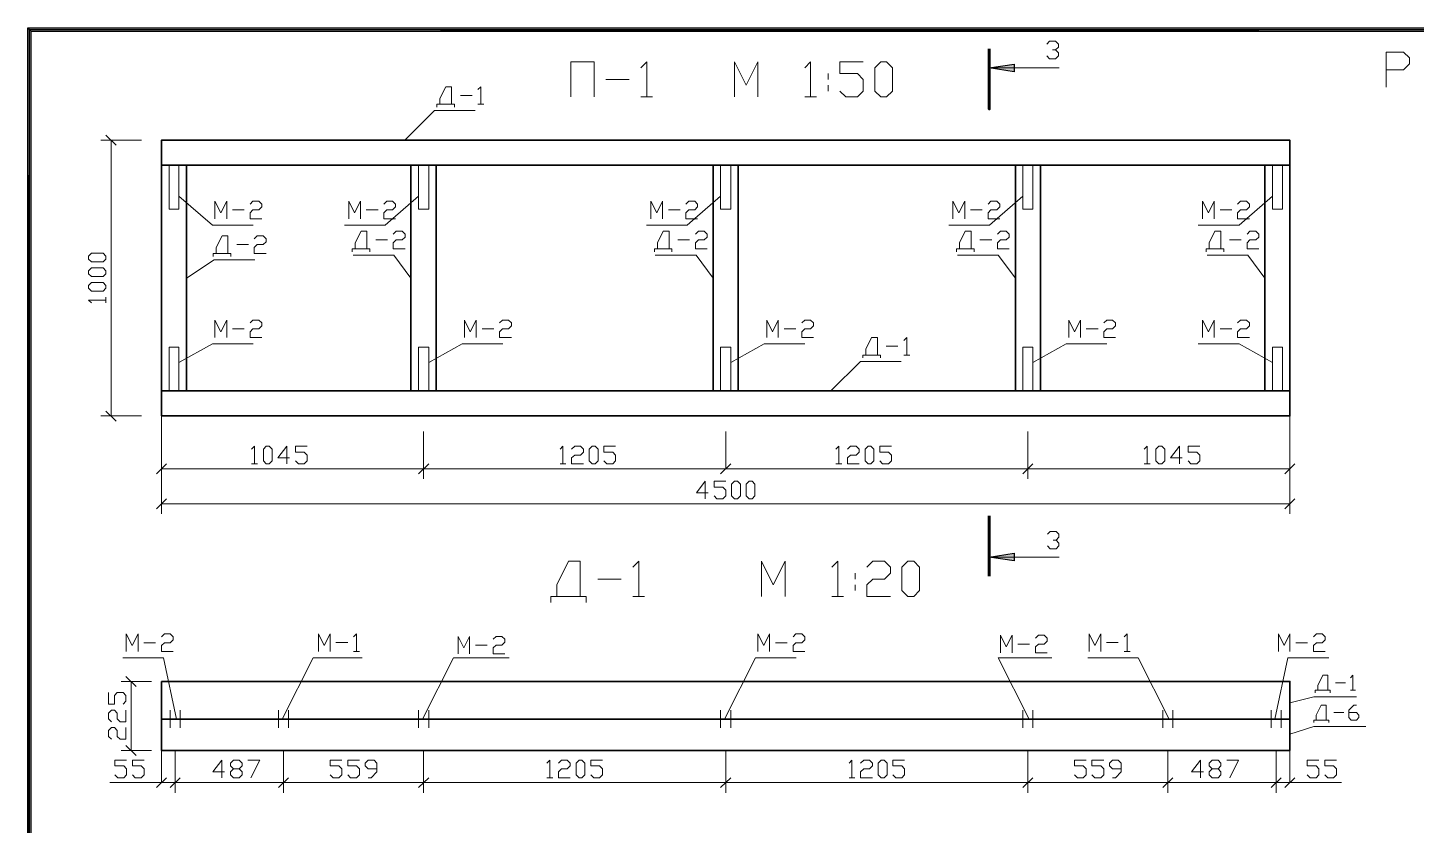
# Model space of a CAD drawing. Header units: millimetres. Extents: x -258556 to -95372, y 16759 to 83874.
# Drawn here: x -128964.5 to -128688.6, y 41843.3 to 42001.8 of the extents above; entities that cross this region are included whole.
import ezdxf

# ---------------------------------------------------------------- set-up
doc = ezdxf.new("R2010")
doc.units = ezdxf.units.MM
doc.header["$LTSCALE"] = 0.5

msp = doc.modelspace()

# ---------------------------------------------------------------- hatches: boundary and pattern name
at = {"true_color": 0x000007}
h = msp.add_hatch(color=7, dxfattribs=at)
h.paths.add_polyline_path([(-128336.362, 41416.87), (-128336.362, 41416.147), (-128151.253, 41416.87)])
h.paths.add_polyline_path([(-128336.362, 41416.147), (-128151.253, 41416.87), (-128150.53, 41416.182)])
h.paths.add_polyline_path([(-128151.253, 41416.87), (-128150.53, 41416.182), (-128151.253, 42001.108)])
h.paths.add_polyline_path([(-128150.53, 41416.182), (-128151.253, 42001.108), (-128150.53, 42001.762)])
h.paths.add_polyline_path([(-128151.253, 42001.108), (-128150.53, 42001.762), (-128963.796, 42001.108)])
h.paths.add_polyline_path([(-128150.53, 42001.762), (-128963.796, 42001.108), (-128964.484, 42001.762)])
h.paths.add_polyline_path([(-128963.796, 42001.108), (-128964.484, 42001.762), (-128963.796, 41416.87)])
h.paths.add_polyline_path([(-128964.484, 42001.762), (-128963.796, 41416.87), (-128964.484, 41416.182)])
h.paths.add_polyline_path([(-128963.796, 41416.87), (-128964.484, 41416.182), (-128336.362, 41416.733)])
h.paths.add_polyline_path([(-128964.484, 41416.182), (-128336.362, 41416.733), (-128336.362, 41416.044)])
for points in [[(-128773.438, 41993.794), (-128768.465, 41994.534), (-128768.465, 41993.037)], [(-128773.438, 41896.593), (-128768.465, 41897.35), (-128768.465, 41895.853)]]:
    msp.add_hatch(color=7, dxfattribs=at).paths.add_polyline_path(points)

# ---------------------------------------------------------------- linework, layer by layer
at = {"color": 7, "linetype": 'Continuous', "lineweight": -2, "true_color": 0x000007}
for points in [[(-128150.53, 42001.762), (-128963.796, 42001.108), (-128964.484, 42001.762)], [(-128963.796, 42001.108), (-128964.484, 42001.762), (-128963.796, 41416.87)], [(-128964.484, 42001.762), (-128963.796, 41416.87), (-128964.484, 41416.182)], [(-128151.253, 42001.108), (-128150.53, 42001.762), (-128963.796, 42001.108)], [(-128773.438, 41993.794), (-128768.465, 41994.534), (-128768.465, 41993.037)], [(-128773.438, 41896.593), (-128768.465, 41897.35), (-128768.465, 41895.853)]]:
    msp.add_lwpolyline(points, close=True, dxfattribs=at)
at = {"color": 7, "linetype": 'Continuous', "lineweight": 5, "true_color": 0x000007}
msp.add_lwpolyline([(-128964.14, 41416.526), (-128150.875, 41416.388), (-128150.875, 42001.418), (-128964.14, 42001.418)], close=True, dxfattribs=at)
at = {"color": 7, "linetype": 'Continuous', "lineweight": 13, "true_color": 0x000007}
for points in [[(-128762.011, 41998.509), (-128761.426, 41999.094), (-128760.256, 41999.094), (-128759.671, 41998.509), (-128759.671, 41997.924), (-128760.256, 41997.356), (-128760.841, 41997.356)], [(-128760.256, 41997.356), (-128759.671, 41996.771), (-128759.671, 41996.186), (-128760.256, 41995.601), (-128761.426, 41995.601), (-128762.011, 41996.186)], [(-128773.438, 41993.794), (-128759.499, 41993.794), (-128759.499, 41993.794)], [(-128883.168, 41985.998), (-128883.168, 41986.566), (-128880.26, 41986.566), (-128880.26, 41990.042), (-128881.43, 41990.042), (-128882.583, 41987.736), (-128882.583, 41986.566), (-128879.674, 41986.566), (-128879.674, 41985.998)], [(-128878.521, 41988.304), (-128876.181, 41988.304), (-128876.181, 41988.304)], [(-128875.028, 41989.474), (-128874.443, 41990.042), (-128874.443, 41986.566)], [(-128883.65, 41985.309), (-128889.553, 41979.424), (-128889.553, 41979.424)], [(-128883.65, 41985.309), (-128875.579, 41985.309), (-128875.579, 41985.309)], [(-128875.028, 41986.566), (-128873.858, 41986.566), (-128873.858, 41986.566)], [(-128941.905, 41979.424), (-128949.942, 41979.424), (-128949.942, 41979.424)], [(-128946.948, 41978.443), (-128948.944, 41980.439), (-128948.944, 41980.439)], [(-128947.928, 41924.628), (-128947.928, 41979.424), (-128947.928, 41979.424)], [(-128934.436, 41974.45), (-128934.436, 41965.725), (-128936.415, 41965.725), (-128936.415, 41974.45)], [(-128884.82, 41974.45), (-128884.82, 41965.725), (-128886.834, 41965.725), (-128886.834, 41974.45)], [(-128824.792, 41974.45), (-128824.792, 41965.725), (-128826.806, 41965.725), (-128826.806, 41974.45)], [(-128764.765, 41974.45), (-128764.765, 41965.725), (-128766.744, 41965.725), (-128766.744, 41974.45)], [(-128715.166, 41974.45), (-128715.166, 41965.725), (-128717.162, 41965.725), (-128717.162, 41974.45)], [(-128927.776, 41962.575), (-128934.436, 41968.306), (-128934.436, 41968.306)], [(-128893.46, 41962.575), (-128886.834, 41968.306), (-128886.834, 41968.306)], [(-128833.432, 41962.575), (-128826.806, 41968.306), (-128826.806, 41968.306)], [(-128773.404, 41962.575), (-128766.744, 41968.306), (-128766.744, 41968.306)], [(-128723.788, 41962.575), (-128717.162, 41968.306), (-128717.162, 41968.306)], [(-128927.294, 41963.832), (-128927.294, 41967.308), (-128926.124, 41965.002), (-128924.953, 41967.308), (-128924.953, 41963.832)], [(-128923.818, 41965.57), (-128921.477, 41965.57), (-128921.477, 41965.57)], [(-128920.307, 41966.74), (-128919.739, 41967.308), (-128918.569, 41967.308), (-128918.001, 41966.74), (-128918.001, 41966.172), (-128918.569, 41965.57), (-128919.739, 41965.57), (-128920.307, 41965.002), (-128920.307, 41963.832), (-128918.001, 41963.832)], [(-128900.705, 41963.832), (-128900.705, 41967.308), (-128899.535, 41965.002), (-128898.364, 41967.308), (-128898.364, 41963.832)], [(-128897.228, 41965.57), (-128894.888, 41965.57), (-128894.888, 41965.57)], [(-128893.718, 41966.74), (-128893.15, 41967.308), (-128891.979, 41967.308), (-128891.412, 41966.74), (-128891.412, 41966.172), (-128891.979, 41965.57), (-128893.15, 41965.57), (-128893.718, 41965.002), (-128893.718, 41963.832), (-128891.412, 41963.832)], [(-128840.677, 41963.832), (-128840.677, 41967.308), (-128839.507, 41965.002), (-128838.337, 41967.308), (-128838.337, 41963.832)], [(-128837.166, 41965.57), (-128834.86, 41965.57), (-128834.86, 41965.57)], [(-128833.69, 41966.74), (-128833.122, 41967.308), (-128831.952, 41967.308), (-128831.367, 41966.74), (-128831.367, 41966.172), (-128831.952, 41965.57), (-128833.122, 41965.57), (-128833.69, 41965.002), (-128833.69, 41963.832), (-128831.367, 41963.832)], [(-128780.632, 41963.832), (-128780.632, 41967.308), (-128779.479, 41965.002), (-128778.309, 41967.308), (-128778.309, 41963.832)], [(-128777.139, 41965.57), (-128774.815, 41965.57), (-128774.815, 41965.57)], [(-128773.662, 41966.74), (-128773.077, 41967.308), (-128771.924, 41967.308), (-128771.339, 41966.74), (-128771.339, 41966.172), (-128771.924, 41965.57), (-128773.077, 41965.57), (-128773.662, 41965.002), (-128773.662, 41963.832), (-128771.339, 41963.832)], [(-128731.034, 41963.832), (-128731.034, 41967.308), (-128729.881, 41965.002), (-128728.71, 41967.308), (-128728.71, 41963.832)], [(-128727.557, 41965.57), (-128725.234, 41965.57), (-128725.234, 41965.57)], [(-128724.064, 41966.74), (-128723.478, 41967.308), (-128722.325, 41967.308), (-128721.74, 41966.74), (-128721.74, 41966.172), (-128722.325, 41965.57), (-128723.478, 41965.57), (-128724.064, 41965.002), (-128724.064, 41963.832), (-128721.74, 41963.832)], [(-128927.776, 41962.575), (-128919.722, 41962.575), (-128919.722, 41962.575)], [(-128927.621, 41956.345), (-128927.621, 41956.93), (-128924.712, 41956.93), (-128924.712, 41960.424), (-128925.866, 41960.424), (-128927.036, 41958.101), (-128927.036, 41956.93), (-128924.127, 41956.93), (-128924.127, 41956.345)], [(-128919.481, 41959.839), (-128918.896, 41960.424), (-128917.725, 41960.424), (-128917.14, 41959.839), (-128917.14, 41959.254), (-128917.725, 41958.669), (-128918.896, 41958.669), (-128919.481, 41958.101), (-128919.481, 41956.93), (-128917.14, 41956.93)], [(-128893.46, 41962.575), (-128901.548, 41962.575), (-128901.548, 41962.575)], [(-128899.999, 41957.275), (-128899.999, 41957.86), (-128897.091, 41957.86), (-128897.091, 41961.336), (-128898.244, 41961.336), (-128899.397, 41959.013), (-128899.397, 41957.86), (-128896.506, 41957.86), (-128896.506, 41957.275)], [(-128891.842, 41960.768), (-128891.274, 41961.336), (-128890.104, 41961.336), (-128889.518, 41960.768), (-128889.518, 41960.183), (-128890.104, 41959.598), (-128891.274, 41959.598), (-128891.842, 41959.013), (-128891.842, 41957.86), (-128889.518, 41957.86)], [(-128833.432, 41962.575), (-128841.52, 41962.575), (-128841.52, 41962.575)], [(-128839.954, 41957.275), (-128839.954, 41957.86), (-128837.046, 41957.86), (-128837.046, 41961.336), (-128838.216, 41961.336), (-128839.369, 41959.013), (-128839.369, 41957.86), (-128836.478, 41957.86), (-128836.478, 41957.275)], [(-128831.814, 41960.768), (-128831.229, 41961.336), (-128830.076, 41961.336), (-128829.491, 41960.768), (-128829.491, 41960.183), (-128830.076, 41959.598), (-128831.229, 41959.598), (-128831.814, 41959.013), (-128831.814, 41957.86), (-128829.491, 41957.86)], [(-128773.404, 41962.575), (-128781.458, 41962.575), (-128781.458, 41962.575)], [(-128779.927, 41957.275), (-128779.927, 41957.86), (-128777.018, 41957.86), (-128777.018, 41961.336), (-128778.188, 41961.336), (-128779.341, 41959.013), (-128779.341, 41957.86), (-128776.45, 41957.86), (-128776.45, 41957.275)], [(-128771.786, 41960.768), (-128771.201, 41961.336), (-128770.031, 41961.336), (-128769.463, 41960.768), (-128769.463, 41960.183), (-128770.031, 41959.598), (-128771.201, 41959.598), (-128771.786, 41959.013), (-128771.786, 41957.86), (-128769.463, 41957.86)], [(-128723.788, 41962.575), (-128731.877, 41962.575), (-128731.877, 41962.575)], [(-128730.311, 41957.275), (-128730.311, 41957.86), (-128727.437, 41957.86), (-128727.437, 41961.336), (-128728.573, 41961.336), (-128729.743, 41959.013), (-128729.743, 41957.86), (-128726.834, 41957.86), (-128726.834, 41957.275)], [(-128722.188, 41960.768), (-128721.62, 41961.336), (-128720.45, 41961.336), (-128719.847, 41960.768), (-128719.847, 41960.183), (-128720.45, 41959.598), (-128721.62, 41959.598), (-128722.188, 41959.013), (-128722.188, 41957.86), (-128719.847, 41957.86)], [(-128922.957, 41958.669), (-128920.634, 41958.669), (-128920.634, 41958.669)], [(-128895.335, 41959.598), (-128893.012, 41959.598), (-128893.012, 41959.598)], [(-128835.308, 41959.598), (-128832.984, 41959.598), (-128832.984, 41959.598)], [(-128775.28, 41959.598), (-128772.939, 41959.598), (-128772.939, 41959.598)], [(-128725.664, 41959.598), (-128723.358, 41959.598), (-128723.358, 41959.598)], [(-128927.432, 41955.674), (-128932.939, 41952.026), (-128932.939, 41952.026)], [(-128919.36, 41955.674), (-128927.432, 41955.674), (-128927.432, 41955.674)], [(-128891.739, 41956.586), (-128899.81, 41956.586), (-128899.81, 41956.586)], [(-128891.739, 41956.586), (-128888.331, 41952.026), (-128888.331, 41952.026)], [(-128831.694, 41956.586), (-128839.782, 41956.586), (-128839.782, 41956.586)], [(-128831.694, 41956.586), (-128828.269, 41952.026), (-128828.269, 41952.026)], [(-128771.666, 41956.586), (-128779.754, 41956.586), (-128779.754, 41956.586)], [(-128771.666, 41956.586), (-128768.241, 41952.026), (-128768.241, 41952.026)], [(-128722.067, 41956.586), (-128730.139, 41956.586), (-128730.139, 41956.586)], [(-128722.067, 41956.586), (-128718.66, 41952.026), (-128718.66, 41952.026)], [(-128951.852, 41947.086), (-128952.42, 41947.654), (-128948.944, 41947.654)], [(-128948.944, 41947.086), (-128948.944, 41948.257), (-128948.944, 41948.257)], [(-128927.294, 41940.203), (-128927.294, 41943.679), (-128926.124, 41941.356), (-128924.953, 41943.679), (-128924.953, 41940.203)], [(-128920.307, 41943.111), (-128919.739, 41943.679), (-128918.569, 41943.679), (-128918.001, 41943.111), (-128918.001, 41942.526), (-128918.569, 41941.941), (-128919.739, 41941.941), (-128920.307, 41941.356), (-128920.307, 41940.203), (-128918.001, 41940.203)], [(-128877.678, 41940.203), (-128877.678, 41943.679), (-128876.542, 41941.356), (-128875.372, 41943.679), (-128875.372, 41940.203)], [(-128870.725, 41943.111), (-128870.123, 41943.679), (-128868.987, 41943.679), (-128868.385, 41943.111), (-128868.385, 41942.526), (-128868.987, 41941.941), (-128870.123, 41941.941), (-128870.725, 41941.356), (-128870.725, 41940.203), (-128868.385, 41940.203)], [(-128817.65, 41940.203), (-128817.65, 41943.679), (-128816.497, 41941.356), (-128815.344, 41943.679), (-128815.344, 41940.203)], [(-128810.698, 41943.111), (-128810.095, 41943.679), (-128808.942, 41943.679), (-128808.357, 41943.111), (-128808.357, 41942.526), (-128808.942, 41941.941), (-128810.095, 41941.941), (-128810.698, 41941.356), (-128810.698, 41940.203), (-128808.357, 41940.203)], [(-128757.623, 41940.203), (-128757.623, 41943.679), (-128756.47, 41941.356), (-128755.299, 41943.679), (-128755.299, 41940.203)], [(-128750.653, 41943.111), (-128750.068, 41943.679), (-128748.915, 41943.679), (-128748.329, 41943.111), (-128748.329, 41942.526), (-128748.915, 41941.941), (-128750.068, 41941.941), (-128750.653, 41941.356), (-128750.653, 41940.203), (-128748.329, 41940.203)], [(-128731.034, 41940.203), (-128731.034, 41943.679), (-128729.881, 41941.356), (-128728.71, 41943.679), (-128728.71, 41940.203)], [(-128724.064, 41943.111), (-128723.478, 41943.679), (-128722.325, 41943.679), (-128721.74, 41943.111), (-128721.74, 41942.526), (-128722.325, 41941.941), (-128723.478, 41941.941), (-128724.064, 41941.356), (-128724.064, 41940.203), (-128721.74, 41940.203)], [(-128923.818, 41941.941), (-128921.477, 41941.941), (-128921.477, 41941.941)], [(-128874.202, 41941.941), (-128871.896, 41941.941), (-128871.896, 41941.941)], [(-128814.174, 41941.941), (-128811.834, 41941.941), (-128811.834, 41941.941)], [(-128754.146, 41941.941), (-128751.806, 41941.941), (-128751.806, 41941.941)], [(-128727.557, 41941.941), (-128725.234, 41941.941), (-128725.234, 41941.941)], [(-128934.436, 41929.601), (-128934.436, 41938.327), (-128936.415, 41938.327), (-128936.415, 41929.601)], [(-128927.776, 41938.946), (-128934.436, 41935.281), (-128934.436, 41935.281)], [(-128927.776, 41938.946), (-128919.722, 41938.946), (-128919.722, 41938.946)], [(-128884.82, 41929.601), (-128884.82, 41938.327), (-128886.834, 41938.327), (-128886.834, 41929.601)], [(-128878.194, 41938.946), (-128884.82, 41935.281), (-128884.82, 41935.281)], [(-128878.194, 41938.946), (-128870.106, 41938.946), (-128870.106, 41938.946)], [(-128824.792, 41929.601), (-128824.792, 41938.327), (-128826.806, 41938.327), (-128826.806, 41929.601)], [(-128818.15, 41938.946), (-128824.792, 41935.281), (-128824.792, 41935.281)], [(-128818.15, 41938.946), (-128810.078, 41938.946), (-128810.078, 41938.946)], [(-128798.53, 41936.158), (-128798.53, 41936.743), (-128795.622, 41936.743), (-128795.622, 41940.22), (-128796.792, 41940.22), (-128797.962, 41937.896), (-128797.962, 41936.743), (-128795.054, 41936.743), (-128795.054, 41936.158)], [(-128793.884, 41938.482), (-128791.56, 41938.482), (-128791.56, 41938.482)], [(-128790.407, 41939.652), (-128789.805, 41940.22), (-128789.805, 41936.743)], [(-128764.765, 41929.601), (-128764.765, 41938.327), (-128766.744, 41938.327), (-128766.744, 41929.601)], [(-128758.122, 41938.946), (-128764.765, 41935.281), (-128764.765, 41935.281)], [(-128758.122, 41938.946), (-128750.05, 41938.946), (-128750.05, 41938.946)], [(-128723.788, 41938.946), (-128731.877, 41938.946), (-128731.877, 41938.946)], [(-128723.788, 41938.946), (-128717.162, 41935.281), (-128717.162, 41935.281)], [(-128715.166, 41929.601), (-128715.166, 41938.327), (-128717.162, 41938.327), (-128717.162, 41929.601)], [(-128799.029, 41935.487), (-128804.932, 41929.601), (-128804.932, 41929.601)], [(-128799.029, 41935.487), (-128790.958, 41935.487), (-128790.958, 41935.487)], [(-128790.407, 41936.743), (-128789.237, 41936.743), (-128789.237, 41936.743)], [(-128941.905, 41924.628), (-128949.942, 41924.628), (-128949.942, 41924.628)], [(-128948.944, 41925.609), (-128946.948, 41923.63), (-128946.948, 41923.63)], [(-128937.912, 41924.628), (-128937.912, 41905.163), (-128937.912, 41905.163)], [(-128713.669, 41924.628), (-128770.977, 41924.628), (-128770.977, 41924.628)], [(-128713.669, 41924.628), (-128713.669, 41905.163), (-128713.669, 41905.163)], [(-128885.836, 41921.513), (-128885.836, 41912.133), (-128885.836, 41912.133)], [(-128825.791, 41914.13), (-128825.791, 41921.513), (-128825.791, 41921.513)], [(-128825.791, 41914.13), (-128825.791, 41921.513), (-128825.791, 41921.513)], [(-128765.763, 41921.513), (-128765.763, 41912.133), (-128765.763, 41912.133)], [(-128919.997, 41918.036), (-128919.429, 41918.621), (-128919.429, 41915.128)], [(-128912.442, 41916.298), (-128914.765, 41916.298), (-128913.027, 41918.621), (-128913.027, 41915.128)], [(-128911.272, 41915.713), (-128910.704, 41915.128), (-128909.533, 41915.128), (-128908.966, 41915.713), (-128908.966, 41916.866), (-128909.533, 41917.468), (-128911.272, 41917.468), (-128911.272, 41918.621), (-128908.966, 41918.621)], [(-128858.713, 41918.036), (-128858.145, 41918.621), (-128858.145, 41915.128)], [(-128856.407, 41918.036), (-128855.805, 41918.621), (-128854.651, 41918.621), (-128854.066, 41918.036), (-128854.066, 41917.468), (-128854.651, 41916.866), (-128855.805, 41916.866), (-128856.407, 41916.298), (-128856.407, 41915.128), (-128854.066, 41915.128)], [(-128849.988, 41915.713), (-128849.42, 41915.128), (-128848.249, 41915.128), (-128847.681, 41915.713), (-128847.681, 41916.866), (-128848.249, 41917.468), (-128849.988, 41917.468), (-128849.988, 41918.621), (-128847.681, 41918.621)], [(-128803.917, 41918.036), (-128803.315, 41918.621), (-128803.315, 41915.128)], [(-128801.576, 41918.036), (-128801.009, 41918.621), (-128799.838, 41918.621), (-128799.27, 41918.036), (-128799.27, 41917.468), (-128799.838, 41916.866), (-128801.009, 41916.866), (-128801.576, 41916.298), (-128801.576, 41915.128), (-128799.27, 41915.128)], [(-128795.192, 41915.713), (-128794.624, 41915.128), (-128793.453, 41915.128), (-128792.851, 41915.713), (-128792.851, 41916.866), (-128793.453, 41917.468), (-128795.192, 41917.468), (-128795.192, 41918.621), (-128792.851, 41918.621)], [(-128742.633, 41918.036), (-128742.048, 41918.621), (-128742.048, 41915.128)], [(-128735.078, 41916.298), (-128737.384, 41916.298), (-128735.646, 41918.621), (-128735.646, 41915.128)], [(-128733.908, 41915.713), (-128733.34, 41915.128), (-128732.169, 41915.128), (-128731.584, 41915.713), (-128731.584, 41916.866), (-128732.169, 41917.468), (-128733.908, 41917.468), (-128733.908, 41918.621), (-128731.584, 41918.621)], [(-128885.836, 41916.126), (-128885.836, 41914.13), (-128937.912, 41914.13), (-128937.912, 41916.126)], [(-128825.791, 41916.126), (-128825.791, 41914.13), (-128885.836, 41914.13)], [(-128825.791, 41916.126), (-128825.791, 41914.13), (-128765.763, 41914.13)], [(-128765.763, 41916.126), (-128765.763, 41914.13), (-128713.669, 41914.13), (-128713.669, 41916.126)], [(-128936.914, 41915.128), (-128938.911, 41913.149), (-128938.911, 41913.149)], [(-128919.997, 41915.128), (-128918.827, 41915.128), (-128918.827, 41915.128)], [(-128886.834, 41913.149), (-128884.82, 41915.128), (-128884.82, 41915.128)], [(-128884.82, 41915.128), (-128886.834, 41913.149), (-128886.834, 41913.149)], [(-128858.713, 41915.128), (-128857.543, 41915.128), (-128857.543, 41915.128)], [(-128826.806, 41913.149), (-128824.792, 41915.128), (-128824.792, 41915.128)], [(-128824.792, 41915.128), (-128826.806, 41913.149), (-128826.806, 41913.149)], [(-128803.917, 41915.128), (-128802.747, 41915.128), (-128802.747, 41915.128)], [(-128764.765, 41915.128), (-128766.744, 41913.149), (-128766.744, 41913.149)], [(-128766.744, 41913.149), (-128764.765, 41915.128), (-128764.765, 41915.128)], [(-128742.633, 41915.128), (-128741.463, 41915.128), (-128741.463, 41915.128)], [(-128714.667, 41913.149), (-128712.671, 41915.128), (-128712.671, 41915.128)], [(-128829.284, 41909.328), (-128831.608, 41909.328), (-128829.869, 41911.652), (-128829.869, 41908.158)], [(-128828.114, 41908.76), (-128827.529, 41908.158), (-128826.376, 41908.158), (-128825.791, 41908.76), (-128825.791, 41909.913), (-128826.376, 41910.498), (-128828.114, 41910.498), (-128828.114, 41911.652), (-128825.791, 41911.652)], [(-128936.914, 41908.158), (-128938.911, 41906.179), (-128938.911, 41906.179)], [(-128714.667, 41906.179), (-128712.671, 41908.158), (-128712.671, 41908.158)], [(-128713.669, 41907.177), (-128937.912, 41907.177), (-128937.912, 41907.177)], [(-128761.874, 41901.136), (-128761.306, 41901.704), (-128760.135, 41901.704), (-128759.567, 41901.136), (-128759.567, 41900.551), (-128760.135, 41899.966), (-128760.72, 41899.966)], [(-128760.135, 41899.966), (-128759.567, 41899.381), (-128759.567, 41898.796), (-128760.135, 41898.228), (-128761.306, 41898.228), (-128761.874, 41898.796)], [(-128773.438, 41896.593), (-128759.499, 41896.593), (-128759.499, 41896.593)], [(-128944.9, 41877.834), (-128944.9, 41881.328), (-128943.746, 41879.005), (-128942.576, 41881.328), (-128942.576, 41877.834)], [(-128937.93, 41880.743), (-128937.344, 41881.328), (-128936.191, 41881.328), (-128935.606, 41880.743), (-128935.606, 41880.175), (-128936.191, 41879.572), (-128937.344, 41879.572), (-128937.93, 41879.005), (-128937.93, 41877.834), (-128935.606, 41877.834)], [(-128906.711, 41877.852), (-128906.711, 41881.362), (-128905.558, 41879.022), (-128904.405, 41881.362), (-128904.405, 41877.852)], [(-128899.758, 41880.76), (-128899.156, 41881.362), (-128899.156, 41877.852)], [(-128878.986, 41877.37), (-128878.986, 41880.846), (-128877.833, 41878.54), (-128876.68, 41880.846), (-128876.68, 41877.37)], [(-128872.016, 41880.278), (-128871.431, 41880.846), (-128870.278, 41880.846), (-128869.693, 41880.278), (-128869.693, 41879.71), (-128870.278, 41879.108), (-128871.431, 41879.108), (-128872.016, 41878.54), (-128872.016, 41877.37), (-128869.693, 41877.37)], [(-128819.406, 41877.834), (-128819.406, 41881.328), (-128818.236, 41879.005), (-128817.082, 41881.328), (-128817.082, 41877.834)], [(-128812.419, 41880.743), (-128811.834, 41881.328), (-128810.68, 41881.328), (-128810.095, 41880.743), (-128810.095, 41880.175), (-128810.68, 41879.572), (-128811.834, 41879.572), (-128812.419, 41879.005), (-128812.419, 41877.834), (-128810.095, 41877.834)], [(-128771.218, 41877.576), (-128771.218, 41881.053), (-128770.048, 41878.729), (-128768.878, 41881.053), (-128768.878, 41877.576)], [(-128764.231, 41880.467), (-128763.646, 41881.053), (-128762.493, 41881.053), (-128761.908, 41880.467), (-128761.908, 41879.882), (-128762.493, 41879.314), (-128763.646, 41879.314), (-128764.231, 41878.729), (-128764.231, 41877.576), (-128761.908, 41877.576)], [(-128753.596, 41877.852), (-128753.596, 41881.328), (-128752.425, 41879.022), (-128751.255, 41881.328), (-128751.255, 41877.852)], [(-128746.608, 41880.76), (-128746.041, 41881.328), (-128746.041, 41877.852)], [(-128715.975, 41877.834), (-128715.975, 41881.328), (-128714.822, 41879.005), (-128713.669, 41881.328), (-128713.669, 41877.834)], [(-128709.005, 41880.743), (-128708.42, 41881.328), (-128707.267, 41881.328), (-128706.682, 41880.743), (-128706.682, 41880.175), (-128707.267, 41879.572), (-128708.42, 41879.572), (-128709.005, 41879.005), (-128709.005, 41877.834), (-128706.682, 41877.834)], [(-128941.406, 41879.572), (-128939.1, 41879.572), (-128939.1, 41879.572)], [(-128903.235, 41879.59), (-128900.911, 41879.59), (-128900.911, 41879.59)], [(-128899.758, 41877.852), (-128898.588, 41877.852), (-128898.588, 41877.852)], [(-128875.51, 41879.108), (-128873.186, 41879.108), (-128873.186, 41879.108)], [(-128815.912, 41879.572), (-128813.589, 41879.572), (-128813.589, 41879.572)], [(-128767.725, 41879.314), (-128765.402, 41879.314), (-128765.402, 41879.314)], [(-128750.102, 41879.59), (-128747.779, 41879.59), (-128747.779, 41879.59)], [(-128746.608, 41877.852), (-128745.455, 41877.852), (-128745.455, 41877.852)], [(-128712.499, 41879.572), (-128710.175, 41879.572), (-128710.175, 41879.572)], [(-128937.534, 41876.578), (-128945.622, 41876.578), (-128945.622, 41876.578)], [(-128934.901, 41864.411), (-128937.534, 41876.578), (-128937.534, 41876.578)], [(-128913.905, 41864.411), (-128907.761, 41876.578), (-128907.761, 41876.578)], [(-128907.761, 41876.578), (-128898.037, 41876.578), (-128898.037, 41876.578)], [(-128886.077, 41864.411), (-128879.915, 41876.578), (-128879.915, 41876.578)], [(-128879.915, 41876.578), (-128868.815, 41876.578), (-128868.815, 41876.578)], [(-128826.049, 41864.411), (-128819.888, 41876.578), (-128819.888, 41876.578)], [(-128819.888, 41876.578), (-128811.816, 41876.578), (-128811.816, 41876.578)], [(-128765.522, 41864.411), (-128771.666, 41876.578), (-128771.666, 41876.578)], [(-128771.666, 41876.578), (-128760.979, 41876.578), (-128760.979, 41876.578)], [(-128743.838, 41876.578), (-128753.802, 41876.578), (-128753.802, 41876.578)], [(-128737.677, 41864.411), (-128743.838, 41876.578), (-128743.838, 41876.578)], [(-128716.681, 41864.411), (-128714.065, 41876.578), (-128714.065, 41876.578)], [(-128714.065, 41876.578), (-128705.976, 41876.578), (-128705.976, 41876.578)], [(-128713.669, 41871.88), (-128937.912, 41871.88), (-128937.912, 41858.181)], [(-128713.669, 41871.88), (-128713.669, 41858.181), (-128713.669, 41851.779)], [(-128708.644, 41869.608), (-128708.644, 41870.124), (-128706.148, 41870.124), (-128706.148, 41873.102), (-128707.146, 41873.102), (-128708.127, 41871.105), (-128708.127, 41870.124), (-128705.649, 41870.124), (-128705.649, 41869.608)], [(-128701.656, 41872.62), (-128701.175, 41873.102), (-128701.175, 41870.124)], [(-128704.651, 41871.604), (-128702.655, 41871.604), (-128702.655, 41871.604)], [(-128701.656, 41870.124), (-128700.658, 41870.124), (-128700.658, 41870.124)], [(-128713.669, 41867.629), (-128708.919, 41868.799), (-128700.452, 41868.799)], [(-128708.953, 41863.705), (-128708.953, 41864.221), (-128706.458, 41864.221), (-128706.458, 41867.199), (-128707.456, 41867.199), (-128708.437, 41865.202), (-128708.437, 41864.221), (-128705.959, 41864.221), (-128705.959, 41863.705)], [(-128701.966, 41865.701), (-128700.469, 41865.701), (-128699.987, 41865.202), (-128699.987, 41864.703), (-128700.469, 41864.221), (-128701.484, 41864.221), (-128701.966, 41864.703), (-128701.966, 41866.2), (-128700.968, 41867.199), (-128700.469, 41867.199)], [(-128713.669, 41864.411), (-128937.912, 41864.411), (-128937.912, 41864.411)], [(-128936.174, 41862.655), (-128936.174, 41866.149), (-128936.174, 41866.149)], [(-128934.195, 41862.655), (-128934.195, 41866.149), (-128934.195, 41866.149)], [(-128914.645, 41862.655), (-128914.645, 41866.149), (-128914.645, 41866.149)], [(-128912.666, 41864.411), (-128914.645, 41864.411), (-128914.645, 41864.411)], [(-128912.666, 41862.655), (-128912.666, 41866.149), (-128912.666, 41866.149)], [(-128886.834, 41862.655), (-128886.834, 41866.149), (-128886.834, 41866.149)], [(-128884.82, 41864.411), (-128886.834, 41864.411), (-128886.834, 41864.411)], [(-128884.82, 41862.655), (-128884.82, 41866.149), (-128884.82, 41866.149)], [(-128826.806, 41862.655), (-128826.806, 41866.149), (-128826.806, 41866.149)], [(-128824.792, 41862.655), (-128824.792, 41866.149), (-128824.792, 41866.149)], [(-128766.744, 41862.655), (-128766.744, 41866.149), (-128766.744, 41866.149)], [(-128766.744, 41864.411), (-128764.765, 41864.411), (-128764.765, 41864.411)], [(-128764.765, 41862.655), (-128764.765, 41866.149), (-128764.765, 41866.149)], [(-128738.933, 41862.655), (-128738.933, 41866.149), (-128738.933, 41866.149)], [(-128738.933, 41864.411), (-128736.919, 41864.411), (-128736.919, 41864.411)], [(-128736.919, 41862.655), (-128736.919, 41866.149), (-128736.919, 41866.149)], [(-128717.403, 41862.655), (-128717.403, 41866.149), (-128717.403, 41866.149)], [(-128715.424, 41862.655), (-128715.424, 41866.149), (-128715.424, 41866.149)], [(-128704.961, 41865.701), (-128702.982, 41865.701), (-128702.982, 41865.701)], [(-128713.669, 41861.382), (-128708.919, 41862.913), (-128708.919, 41862.913)], [(-128708.919, 41862.913), (-128698.593, 41862.913), (-128698.593, 41862.913)], [(-128937.912, 41858.181), (-128713.669, 41858.181), (-128713.669, 41858.181)], [(-128937.912, 41851.779), (-128937.912, 41858.181), (-128937.912, 41858.181)], [(-128935.176, 41858.181), (-128935.176, 41849.782), (-128935.176, 41849.782)], [(-128913.664, 41858.181), (-128913.664, 41849.782), (-128913.664, 41849.782)], [(-128910.927, 41858.181), (-128883.082, 41858.181), (-128823.054, 41858.181)], [(-128885.836, 41858.181), (-128885.836, 41849.782), (-128885.836, 41849.782)], [(-128825.791, 41858.181), (-128825.791, 41849.782), (-128825.791, 41849.782)], [(-128825.791, 41858.181), (-128825.791, 41849.782), (-128825.791, 41849.782)], [(-128765.763, 41858.181), (-128765.763, 41849.782), (-128765.763, 41849.782)], [(-128737.935, 41858.181), (-128737.935, 41849.782), (-128737.935, 41849.782)], [(-128716.422, 41858.181), (-128716.422, 41849.782), (-128716.422, 41849.782)], [(-128947.171, 41853.362), (-128946.586, 41852.76), (-128945.416, 41852.76), (-128944.848, 41853.362), (-128944.848, 41854.498), (-128945.416, 41855.1), (-128947.171, 41855.1), (-128947.171, 41856.27), (-128944.848, 41856.27)], [(-128943.678, 41853.362), (-128943.11, 41852.76), (-128941.939, 41852.76), (-128941.354, 41853.362), (-128941.354, 41854.498), (-128941.939, 41855.1), (-128943.678, 41855.1), (-128943.678, 41856.27), (-128941.354, 41856.27)], [(-128925.384, 41853.93), (-128927.69, 41853.93), (-128925.952, 41856.27), (-128925.952, 41852.76)], [(-128922.475, 41854.498), (-128921.873, 41853.93), (-128921.873, 41853.362), (-128922.475, 41852.76), (-128923.628, 41852.76), (-128924.213, 41853.362), (-128924.213, 41853.93), (-128923.628, 41854.498), (-128922.475, 41854.498), (-128921.873, 41855.1), (-128921.873, 41855.668), (-128922.475, 41856.27), (-128923.628, 41856.27), (-128924.213, 41855.668), (-128924.213, 41855.1), (-128923.628, 41854.498)], [(-128920.737, 41856.27), (-128918.396, 41856.27), (-128920.135, 41852.76)], [(-128904.388, 41853.362), (-128903.803, 41852.76), (-128902.65, 41852.76), (-128902.064, 41853.362), (-128902.064, 41854.498), (-128902.65, 41855.1), (-128904.388, 41855.1), (-128904.388, 41856.27), (-128902.064, 41856.27)], [(-128900.911, 41853.362), (-128900.326, 41852.76), (-128899.156, 41852.76), (-128898.571, 41853.362), (-128898.571, 41854.498), (-128899.156, 41855.1), (-128900.911, 41855.1), (-128900.911, 41856.27), (-128898.571, 41856.27)], [(-128896.833, 41852.76), (-128896.247, 41852.76), (-128895.094, 41853.93), (-128895.094, 41855.668), (-128895.68, 41856.27), (-128896.833, 41856.27), (-128897.418, 41855.668), (-128897.418, 41855.1), (-128896.833, 41854.498), (-128895.094, 41854.498)], [(-128861.346, 41855.668), (-128860.744, 41856.27), (-128860.744, 41852.76)], [(-128859.006, 41855.668), (-128858.438, 41856.27), (-128857.267, 41856.27), (-128856.699, 41855.668), (-128856.699, 41855.1), (-128857.267, 41854.498), (-128858.438, 41854.498), (-128859.006, 41853.93), (-128859.006, 41852.76), (-128856.699, 41852.76)], [(-128852.621, 41853.362), (-128852.018, 41852.76), (-128850.883, 41852.76), (-128850.28, 41853.362), (-128850.28, 41854.498), (-128850.883, 41855.1), (-128852.621, 41855.1), (-128852.621, 41856.27), (-128850.28, 41856.27)], [(-128801.284, 41855.668), (-128800.716, 41856.27), (-128800.716, 41852.76)], [(-128798.978, 41855.668), (-128798.375, 41856.27), (-128797.24, 41856.27), (-128796.637, 41855.668), (-128796.637, 41855.1), (-128797.24, 41854.498), (-128798.375, 41854.498), (-128798.978, 41853.93), (-128798.978, 41852.76), (-128796.637, 41852.76)], [(-128792.593, 41853.362), (-128791.991, 41852.76), (-128790.82, 41852.76), (-128790.252, 41853.362), (-128790.252, 41854.498), (-128790.82, 41855.1), (-128792.593, 41855.1), (-128792.593, 41856.27), (-128790.252, 41856.27)], [(-128756.487, 41853.362), (-128755.919, 41852.76), (-128754.749, 41852.76), (-128754.164, 41853.362), (-128754.164, 41854.498), (-128754.749, 41855.1), (-128756.487, 41855.1), (-128756.487, 41856.27), (-128754.164, 41856.27)], [(-128753.01, 41853.362), (-128752.425, 41852.76), (-128751.255, 41852.76), (-128750.687, 41853.362), (-128750.687, 41854.498), (-128751.255, 41855.1), (-128753.01, 41855.1), (-128753.01, 41856.27), (-128750.687, 41856.27)], [(-128748.932, 41852.76), (-128748.364, 41852.76), (-128747.194, 41853.93), (-128747.194, 41855.668), (-128747.779, 41856.27), (-128748.932, 41856.27), (-128749.517, 41855.668), (-128749.517, 41855.1), (-128748.932, 41854.498), (-128747.194, 41854.498)], [(-128730.861, 41853.93), (-128733.202, 41853.93), (-128731.429, 41856.27), (-128731.429, 41852.76)], [(-128727.953, 41854.498), (-128727.385, 41853.93), (-128727.385, 41853.362), (-128727.953, 41852.76), (-128729.123, 41852.76), (-128729.691, 41853.362), (-128729.691, 41853.93), (-128729.123, 41854.498), (-128727.953, 41854.498), (-128727.385, 41855.1), (-128727.385, 41855.668), (-128727.953, 41856.27), (-128729.123, 41856.27), (-128729.691, 41855.668), (-128729.691, 41855.1), (-128729.123, 41854.498)], [(-128726.215, 41856.27), (-128723.874, 41856.27), (-128725.63, 41852.76)], [(-128710.227, 41853.362), (-128709.659, 41852.76), (-128708.489, 41852.76), (-128707.904, 41853.362), (-128707.904, 41854.498), (-128708.489, 41855.1), (-128710.227, 41855.1), (-128710.227, 41856.27), (-128707.904, 41856.27)], [(-128706.751, 41853.362), (-128706.148, 41852.76), (-128704.995, 41852.76), (-128704.41, 41853.362), (-128704.41, 41854.498), (-128704.995, 41855.1), (-128706.751, 41855.1), (-128706.751, 41856.27), (-128704.41, 41856.27)], [(-128936.914, 41852.76), (-128938.911, 41850.781), (-128938.911, 41850.781)], [(-128937.912, 41851.779), (-128937.912, 41853.775), (-128937.912, 41853.775)], [(-128936.174, 41850.781), (-128934.195, 41852.76), (-128934.195, 41852.76)], [(-128934.195, 41852.76), (-128936.174, 41850.781), (-128936.174, 41850.781)], [(-128935.176, 41851.779), (-128935.176, 41853.775), (-128935.176, 41853.775)], [(-128914.645, 41850.781), (-128912.666, 41852.76), (-128912.666, 41852.76)], [(-128912.666, 41852.76), (-128914.645, 41850.781), (-128914.645, 41850.781)], [(-128913.664, 41851.779), (-128913.664, 41853.775), (-128913.664, 41853.775)], [(-128886.834, 41850.781), (-128884.82, 41852.76), (-128884.82, 41852.76)], [(-128884.82, 41852.76), (-128886.834, 41850.781), (-128886.834, 41850.781)], [(-128885.836, 41851.779), (-128885.836, 41853.775), (-128885.836, 41853.775)], [(-128861.346, 41852.76), (-128860.176, 41852.76), (-128860.176, 41852.76)], [(-128826.806, 41850.781), (-128824.792, 41852.76), (-128824.792, 41852.76)], [(-128824.792, 41852.76), (-128826.806, 41850.781), (-128826.806, 41850.781)], [(-128801.284, 41852.76), (-128800.148, 41852.76), (-128800.148, 41852.76)], [(-128764.765, 41852.76), (-128766.744, 41850.781), (-128766.744, 41850.781)], [(-128766.744, 41850.781), (-128764.765, 41852.76), (-128764.765, 41852.76)], [(-128765.763, 41851.779), (-128765.763, 41853.775), (-128765.763, 41853.775)], [(-128736.919, 41852.76), (-128738.933, 41850.781), (-128738.933, 41850.781)], [(-128738.933, 41850.781), (-128736.919, 41852.76), (-128736.919, 41852.76)], [(-128737.935, 41851.779), (-128737.935, 41853.775), (-128737.935, 41853.775)], [(-128715.424, 41852.76), (-128717.403, 41850.781), (-128717.403, 41850.781)], [(-128717.403, 41850.781), (-128715.424, 41852.76), (-128715.424, 41852.76)], [(-128716.422, 41851.779), (-128716.422, 41853.775), (-128716.422, 41853.775)], [(-128714.667, 41850.781), (-128712.671, 41852.76), (-128712.671, 41852.76)], [(-128713.669, 41851.779), (-128713.669, 41853.775), (-128713.669, 41853.775)], [(-128935.176, 41851.779), (-128937.912, 41851.779), (-128948.169, 41851.779)], [(-128935.176, 41851.779), (-128913.664, 41851.779), (-128913.664, 41851.779)], [(-128913.664, 41851.779), (-128885.836, 41851.779), (-128885.836, 41851.779)], [(-128885.836, 41851.779), (-128825.791, 41851.779), (-128825.791, 41851.779)], [(-128765.763, 41851.779), (-128825.791, 41851.779), (-128825.791, 41851.779)], [(-128737.935, 41851.779), (-128765.763, 41851.779), (-128765.763, 41851.779)], [(-128716.422, 41851.779), (-128737.935, 41851.779), (-128737.935, 41851.779)], [(-128716.422, 41851.779), (-128713.669, 41851.779), (-128703.412, 41851.779)]]:
    msp.add_lwpolyline(points, dxfattribs=at)
at = {"color": 7, "linetype": 'Continuous', "lineweight": 60, "true_color": 0x000007}
for points in [[(-128773.438, 41997.58), (-128773.438, 41985.619), (-128773.438, 41985.619)], [(-128773.438, 41892.807), (-128773.438, 41904.768), (-128773.438, 41904.768)]]:
    msp.add_lwpolyline(points, dxfattribs=at)
at = {"color": 7, "linetype": 'Continuous', "lineweight": 18, "true_color": 0x000007}
for points in [[(-128694.566, 41989.956), (-128694.566, 41996.943), (-128691.09, 41996.943), (-128689.919, 41995.773), (-128689.919, 41994.603), (-128691.09, 41993.432), (-128694.566, 41993.432)], [(-128856.596, 41988.011), (-128856.596, 41994.981), (-128851.95, 41994.981), (-128851.95, 41988.011)], [(-128842.656, 41993.811), (-128841.486, 41994.981), (-128841.486, 41988.011)], [(-128824.052, 41988.011), (-128824.052, 41994.981), (-128821.729, 41990.335), (-128819.406, 41994.981), (-128819.406, 41988.011)], [(-128810.095, 41993.811), (-128808.942, 41994.981), (-128808.942, 41988.011)], [(-128803.125, 41989.164), (-128801.955, 41988.011), (-128799.632, 41988.011), (-128798.479, 41989.164), (-128798.479, 41991.505), (-128799.632, 41992.675), (-128803.125, 41992.675), (-128803.125, 41994.981), (-128798.479, 41994.981)], [(-128849.626, 41991.505), (-128844.98, 41991.505), (-128844.98, 41991.505)], [(-128805.449, 41992.675), (-128805.449, 41991.505), (-128805.449, 41991.505)], [(-128805.449, 41990.335), (-128805.449, 41989.164), (-128805.449, 41989.164)], [(-128842.656, 41988.011), (-128840.333, 41988.011), (-128840.333, 41988.011)], [(-128810.095, 41988.011), (-128807.772, 41988.011), (-128807.772, 41988.011)], [(-128860.52, 41887.592), (-128860.52, 41888.763), (-128854.703, 41888.763), (-128854.703, 41895.75), (-128857.026, 41895.75), (-128859.35, 41891.069), (-128859.35, 41888.763), (-128853.55, 41888.763), (-128853.55, 41887.592)], [(-128844.24, 41894.579), (-128843.086, 41895.75), (-128843.086, 41888.763)], [(-128818.649, 41888.763), (-128818.649, 41895.75), (-128816.342, 41891.069), (-128814.002, 41895.75), (-128814.002, 41888.763)], [(-128804.709, 41894.579), (-128803.538, 41895.75), (-128803.538, 41888.763)], [(-128797.721, 41894.579), (-128796.568, 41895.75), (-128794.245, 41895.75), (-128793.075, 41894.579), (-128793.075, 41893.409), (-128794.245, 41892.239), (-128796.568, 41892.239), (-128797.721, 41891.069), (-128797.721, 41888.763), (-128793.075, 41888.763)], [(-128851.209, 41892.239), (-128846.563, 41892.239), (-128846.563, 41892.239)], [(-128800.062, 41893.409), (-128800.062, 41892.239), (-128800.062, 41892.239)], [(-128800.062, 41891.069), (-128800.062, 41889.933), (-128800.062, 41889.933)], [(-128844.24, 41888.763), (-128841.916, 41888.763), (-128841.916, 41888.763)], [(-128804.709, 41888.763), (-128802.385, 41888.763), (-128802.385, 41888.763)]]:
    msp.add_lwpolyline(points, dxfattribs=at)
for points in [[(-128794.985, 41988.011), (-128796.138, 41989.164), (-128796.138, 41993.811), (-128794.985, 41994.981), (-128793.815, 41994.981), (-128792.662, 41993.811), (-128792.662, 41989.164), (-128793.815, 41988.011)], [(-128789.598, 41888.763), (-128790.769, 41889.933), (-128790.769, 41894.579), (-128789.598, 41895.75), (-128788.428, 41895.75), (-128787.258, 41894.579), (-128787.258, 41889.933), (-128788.428, 41888.763)]]:
    msp.add_lwpolyline(points, close=True, dxfattribs=at)
at = {"color": 7, "linetype": 'Continuous', "lineweight": 35, "true_color": 0x000007}
for points in [[(-128937.912, 41924.628), (-128713.669, 41924.628), (-128713.669, 41979.424), (-128937.912, 41979.424)], [(-128937.912, 41871.88), (-128937.912, 41858.181), (-128713.669, 41858.181), (-128713.669, 41871.88)]]:
    msp.add_lwpolyline(points, close=True, dxfattribs=at)
for points in [[(-128713.669, 41974.45), (-128937.912, 41974.45), (-128937.912, 41974.45)], [(-128932.939, 41974.45), (-128932.939, 41929.601), (-128932.939, 41929.601)], [(-128888.331, 41974.45), (-128888.331, 41929.601), (-128888.331, 41929.601)], [(-128883.323, 41974.45), (-128883.323, 41929.601), (-128883.323, 41929.601)], [(-128828.269, 41974.45), (-128828.269, 41929.601), (-128828.269, 41929.601)], [(-128823.295, 41974.45), (-128823.295, 41929.601), (-128823.295, 41929.601)], [(-128768.241, 41974.45), (-128768.241, 41929.601), (-128768.241, 41929.601)], [(-128763.268, 41974.45), (-128763.268, 41929.601), (-128763.268, 41929.601)], [(-128718.66, 41974.45), (-128718.66, 41929.601), (-128718.66, 41929.601)], [(-128713.669, 41929.601), (-128937.912, 41929.601), (-128937.912, 41929.601)], [(-128937.912, 41864.411), (-128713.669, 41864.411), (-128713.669, 41864.411)]]:
    msp.add_lwpolyline(points, dxfattribs=at)
at = {"color": 7, "linetype": 'Continuous', "lineweight": 13, "true_color": 0x000007}
for points in [[(-128948.944, 41955.812), (-128949.512, 41955.227), (-128951.852, 41955.227), (-128952.42, 41955.812), (-128952.42, 41956.38), (-128951.852, 41956.965), (-128949.512, 41956.965), (-128948.944, 41956.38)], [(-128948.944, 41952.903), (-128949.512, 41952.318), (-128951.852, 41952.318), (-128952.42, 41952.903), (-128952.42, 41953.471), (-128951.852, 41954.074), (-128949.512, 41954.074), (-128948.944, 41953.471)], [(-128948.944, 41949.995), (-128949.512, 41949.41), (-128951.852, 41949.41), (-128952.42, 41949.995), (-128952.42, 41950.563), (-128951.852, 41951.165), (-128949.512, 41951.165), (-128948.944, 41950.563)], [(-128917.089, 41915.128), (-128917.674, 41915.713), (-128917.674, 41918.036), (-128917.089, 41918.621), (-128916.521, 41918.621), (-128915.918, 41918.036), (-128915.918, 41915.713), (-128916.521, 41915.128)], [(-128852.328, 41915.128), (-128852.896, 41915.713), (-128852.896, 41918.036), (-128852.328, 41918.621), (-128851.76, 41918.621), (-128851.158, 41918.036), (-128851.158, 41915.713), (-128851.76, 41915.128)], [(-128797.515, 41915.128), (-128798.1, 41915.713), (-128798.1, 41918.036), (-128797.515, 41918.621), (-128796.93, 41918.621), (-128796.362, 41918.036), (-128796.362, 41915.713), (-128796.93, 41915.128)], [(-128739.725, 41915.128), (-128740.292, 41915.713), (-128740.292, 41918.036), (-128739.725, 41918.621), (-128739.139, 41918.621), (-128738.554, 41918.036), (-128738.554, 41915.713), (-128739.139, 41915.128)], [(-128824.052, 41908.158), (-128824.638, 41908.76), (-128824.638, 41911.066), (-128824.052, 41911.652), (-128823.467, 41911.652), (-128822.882, 41911.066), (-128822.882, 41908.76), (-128823.467, 41908.158)], [(-128821.144, 41908.158), (-128821.729, 41908.76), (-128821.729, 41911.066), (-128821.144, 41911.652), (-128820.559, 41911.652), (-128819.974, 41911.066), (-128819.974, 41908.76), (-128820.559, 41908.158)], [(-128854.927, 41852.76), (-128855.529, 41853.362), (-128855.529, 41855.668), (-128854.927, 41856.27), (-128854.359, 41856.27), (-128853.791, 41855.668), (-128853.791, 41853.362), (-128854.359, 41852.76)], [(-128794.899, 41852.76), (-128795.467, 41853.362), (-128795.467, 41855.668), (-128794.899, 41856.27), (-128794.331, 41856.27), (-128793.729, 41855.668), (-128793.729, 41853.362), (-128794.331, 41852.76)]]:
    msp.add_lwpolyline(points, close=True, dxfattribs=at)
at = {"color": 7, "linetype": 'Continuous', "lineweight": 20, "true_color": 0x000007}
for points in [[(-128939.909, 41871.88), (-128945.949, 41871.88), (-128945.949, 41871.88)], [(-128942.955, 41870.899), (-128944.968, 41872.878), (-128944.968, 41872.878)], [(-128943.953, 41858.181), (-128943.953, 41871.88), (-128943.953, 41871.88)], [(-128945.536, 41867.354), (-128944.968, 41867.939), (-128944.968, 41869.109), (-128945.536, 41869.677), (-128946.707, 41869.677), (-128947.274, 41869.109), (-128947.274, 41867.354), (-128948.445, 41867.354), (-128948.445, 41869.677)], [(-128947.86, 41863.86), (-128948.445, 41864.462), (-128948.445, 41865.598), (-128947.86, 41866.2), (-128947.274, 41866.2), (-128946.707, 41865.598), (-128946.707, 41864.462), (-128946.104, 41863.86), (-128944.968, 41863.86), (-128944.968, 41866.2)], [(-128947.86, 41860.384), (-128948.445, 41860.952), (-128948.445, 41862.122), (-128947.86, 41862.707), (-128947.274, 41862.707), (-128946.707, 41862.122), (-128946.707, 41860.952), (-128946.104, 41860.384), (-128944.968, 41860.384), (-128944.968, 41862.707)], [(-128939.909, 41858.181), (-128945.949, 41858.181), (-128945.949, 41858.181)], [(-128944.968, 41859.179), (-128942.955, 41857.2), (-128942.955, 41857.2)]]:
    msp.add_lwpolyline(points, dxfattribs=at)

doc.saveas('drawing.dxf')
